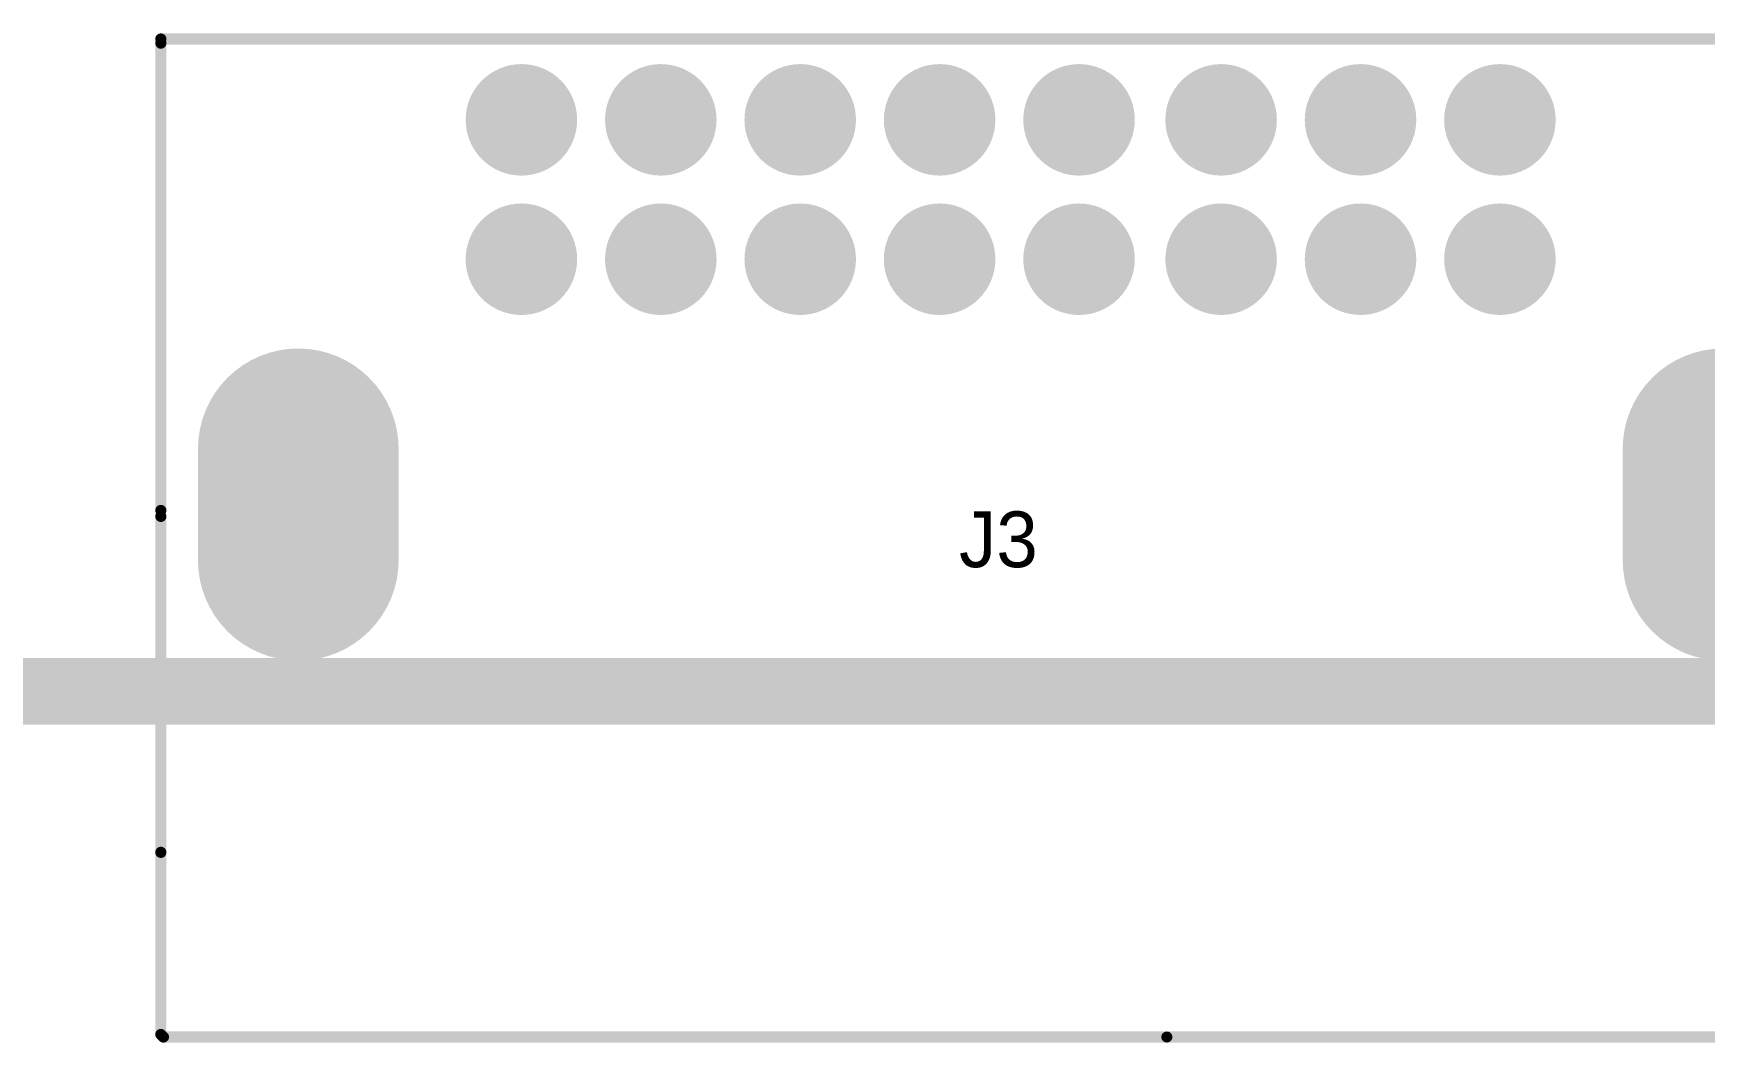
# Model space of a CAD drawing. Header units: millimetres. Extents: x 33.3 to 111.9, y 29.8 to 74.8.
# Drawn here: x 74.5 to 89.49, y 29.85 to 38.9 of the extents above; entities that cross this region are included whole.
import ezdxf

# ---------------------------------------------------------------- set-up
doc = ezdxf.new("R2010")
doc.units = ezdxf.units.MM
for name, color, linetype in [('BottomLayer', 5, 'Continuous'), ('KeepOutLayer', 6, 'Continuous'), ('Mechanical1', 6, 'Continuous'), ('Mechanical15', 56, 'Continuous'), ('MidLayer1', 16, 'Continuous'), ('MidLayer2', 76, 'Continuous'), ('MidLayer3', 90, 'Continuous'), ('MidLayer4', 156, 'Continuous'), ('MidLayer5', 130, 'Continuous'), ('MidLayer6', 216, 'Continuous'), ('MidLayer7', 6, 'Continuous'), ('MidLayer8', 54, 'Continuous'), ('MultiLayer', 9, 'Continuous'), ('PadHoleLayer', 156, 'Continuous'), ('TopLayer', 1, 'Continuous'), ('TopOverlay', 2, 'Continuous')]:
    doc.layers.add(name, color=color, linetype=linetype)

# ---------------------------------------------------------------- blocks, each defined once
blk = doc.blocks.new('G125_MH11605L_1R_215')
at = {"layer": 'BottomLayer'}
for points, const_width in [([(-4.637, 1.725, 1), (-4.137, 1.725, 1)], 0.5), ([(-3.387, 1.725, 1), (-2.887, 1.725, 1)], 0.5), ([(-2.137, 1.725, 1), (-1.637, 1.725, 1)], 0.5), ([(-0.887, 1.725, 1), (-0.387, 1.725, 1)], 0.5), ([(0.363, 1.725, 1), (0.863, 1.725, 1)], 0.5), ([(1.637, 1.725, 1), (2.137, 1.725, 1)], 0.5), ([(2.887, 1.725, 1), (3.387, 1.725, 1)], 0.5), ([(4.137, 1.725, 1), (4.637, 1.725, 1)], 0.5), ([(-4.637, 0.475, 1), (-4.137, 0.475, 1)], 0.5), ([(-3.387, 0.475, 1), (-2.887, 0.475, 1)], 0.5), ([(-2.137, 0.475, 1), (-1.637, 0.475, 1)], 0.5), ([(-0.887, 0.475, 1), (-0.387, 0.475, 1)], 0.5), ([(0.363, 0.475, 1), (0.863, 0.475, 1)], 0.5), ([(1.637, 0.475, 1), (2.137, 0.475, 1)], 0.5), ([(2.887, 0.475, 1), (3.387, 0.475, 1)], 0.5), ([(4.137, 0.475, 1), (4.637, 0.475, 1)], 0.5), ([(-6.837, -1.225, 1), (-5.938, -1.225, 1)], 0.9), ([(5.938, -1.225, 1), (6.837, -1.225, 1)], 0.9), ([(-6.837, -2.225, 1), (-5.938, -2.225, 1)], 0.9), ([(5.938, -2.225, 1), (6.837, -2.225, 1)], 0.9)]:
    blk.add_lwpolyline(points, format="xyb", close=True, dxfattribs=dict(at, const_width=const_width))
at = {"layer": 'BottomLayer', "const_width": 1.8}
for points in [[(-6.388, -1.225), (-6.388, -2.225)], [(6.388, -1.225), (6.388, -2.225)]]:
    blk.add_lwpolyline(points, dxfattribs=at)
at = {"layer": 'Mechanical15', "const_width": 0.1}
for points in [[(-7.62, 2.45), (7.537, 2.45)], [(-7.62, -1.778), (-7.62, 2.413)], [(-7.62, -4.844), (-7.62, -1.831)], [(-7.62, -6.477), (-7.62, -4.844)], [(-7.62, -6.477), (-7.597, -6.5)], [(-7.597, -6.5), (1.401, -6.5)], [(1.401, -6.5), (7.537, -6.5)]]:
    blk.add_lwpolyline(points, dxfattribs=at)
at = {"layer": 'Mechanical15', "const_width": 0.05}
for points in [[(-7.645, 2.45, 1), (-7.595, 2.45, 1)], [(-7.645, 2.413, 1), (-7.595, 2.413, 1)], [(-7.645, -1.778, 1), (-7.595, -1.778, 1)], [(-7.645, -1.831, 1), (-7.595, -1.831, 1)], [(-7.645, -4.844, 1), (-7.595, -4.844, 1)], [(-7.645, -4.844, 1), (-7.595, -4.844, 1)], [(-7.645, -6.477, 1), (-7.595, -6.477, 1)], [(-7.645, -6.477, 1), (-7.595, -6.477, 1)], [(-7.622, -6.5, 1), (-7.572, -6.5, 1)], [(-7.622, -6.5, 1), (-7.572, -6.5, 1)], [(1.376, -6.5, 1), (1.425, -6.5, 1)], [(1.376, -6.5, 1), (1.425, -6.5, 1)]]:
    blk.add_lwpolyline(points, format="xyb", close=True, dxfattribs=at)
at = {"layer": 'MidLayer1'}
for points, const_width in [([(-4.575, 1.725, 1), (-4.2, 1.725, 1)], 0.375), ([(-3.325, 1.725, 1), (-2.95, 1.725, 1)], 0.375), ([(-2.075, 1.725, 1), (-1.7, 1.725, 1)], 0.375), ([(-0.825, 1.725, 1), (-0.45, 1.725, 1)], 0.375), ([(0.425, 1.725, 1), (0.8, 1.725, 1)], 0.375), ([(1.7, 1.725, 1), (2.075, 1.725, 1)], 0.375), ([(2.95, 1.725, 1), (3.325, 1.725, 1)], 0.375), ([(4.2, 1.725, 1), (4.575, 1.725, 1)], 0.375), ([(-4.575, 0.475, 1), (-4.2, 0.475, 1)], 0.375), ([(-3.325, 0.475, 1), (-2.95, 0.475, 1)], 0.375), ([(-2.075, 0.475, 1), (-1.7, 0.475, 1)], 0.375), ([(-0.825, 0.475, 1), (-0.45, 0.475, 1)], 0.375), ([(0.425, 0.475, 1), (0.8, 0.475, 1)], 0.375), ([(1.7, 0.475, 1), (2.075, 0.475, 1)], 0.375), ([(2.95, 0.475, 1), (3.325, 0.475, 1)], 0.375), ([(4.2, 0.475, 1), (4.575, 0.475, 1)], 0.375), ([(-6.837, -1.225, 1), (-5.938, -1.225, 1)], 0.9), ([(5.938, -1.225, 1), (6.837, -1.225, 1)], 0.9), ([(-6.837, -2.225, 1), (-5.938, -2.225, 1)], 0.9), ([(5.938, -2.225, 1), (6.837, -2.225, 1)], 0.9)]:
    blk.add_lwpolyline(points, format="xyb", close=True, dxfattribs=dict(at, const_width=const_width))
at = {"layer": 'MidLayer1', "const_width": 1.8}
for points in [[(-6.388, -1.225), (-6.388, -2.225)], [(6.388, -1.225), (6.388, -2.225)]]:
    blk.add_lwpolyline(points, dxfattribs=at)
at = {"layer": 'MidLayer2'}
for points, const_width in [([(-4.575, 1.725, 1), (-4.2, 1.725, 1)], 0.375), ([(-3.325, 1.725, 1), (-2.95, 1.725, 1)], 0.375), ([(-2.075, 1.725, 1), (-1.7, 1.725, 1)], 0.375), ([(-0.825, 1.725, 1), (-0.45, 1.725, 1)], 0.375), ([(0.425, 1.725, 1), (0.8, 1.725, 1)], 0.375), ([(1.7, 1.725, 1), (2.075, 1.725, 1)], 0.375), ([(2.95, 1.725, 1), (3.325, 1.725, 1)], 0.375), ([(4.2, 1.725, 1), (4.575, 1.725, 1)], 0.375), ([(-4.575, 0.475, 1), (-4.2, 0.475, 1)], 0.375), ([(-3.325, 0.475, 1), (-2.95, 0.475, 1)], 0.375), ([(-2.075, 0.475, 1), (-1.7, 0.475, 1)], 0.375), ([(-0.825, 0.475, 1), (-0.45, 0.475, 1)], 0.375), ([(0.425, 0.475, 1), (0.8, 0.475, 1)], 0.375), ([(1.7, 0.475, 1), (2.075, 0.475, 1)], 0.375), ([(2.95, 0.475, 1), (3.325, 0.475, 1)], 0.375), ([(4.2, 0.475, 1), (4.575, 0.475, 1)], 0.375), ([(-6.837, -1.225, 1), (-5.938, -1.225, 1)], 0.9), ([(5.938, -1.225, 1), (6.837, -1.225, 1)], 0.9), ([(-6.837, -2.225, 1), (-5.938, -2.225, 1)], 0.9), ([(5.938, -2.225, 1), (6.837, -2.225, 1)], 0.9)]:
    blk.add_lwpolyline(points, format="xyb", close=True, dxfattribs=dict(at, const_width=const_width))
at = {"layer": 'MidLayer2', "const_width": 1.8}
for points in [[(-6.388, -1.225), (-6.388, -2.225)], [(6.388, -1.225), (6.388, -2.225)]]:
    blk.add_lwpolyline(points, dxfattribs=at)
at = {"layer": 'MidLayer3'}
for points, const_width in [([(-4.575, 1.725, 1), (-4.2, 1.725, 1)], 0.375), ([(-3.325, 1.725, 1), (-2.95, 1.725, 1)], 0.375), ([(-2.075, 1.725, 1), (-1.7, 1.725, 1)], 0.375), ([(-0.825, 1.725, 1), (-0.45, 1.725, 1)], 0.375), ([(0.425, 1.725, 1), (0.8, 1.725, 1)], 0.375), ([(1.7, 1.725, 1), (2.075, 1.725, 1)], 0.375), ([(2.95, 1.725, 1), (3.325, 1.725, 1)], 0.375), ([(4.2, 1.725, 1), (4.575, 1.725, 1)], 0.375), ([(-4.575, 0.475, 1), (-4.2, 0.475, 1)], 0.375), ([(-3.325, 0.475, 1), (-2.95, 0.475, 1)], 0.375), ([(-2.075, 0.475, 1), (-1.7, 0.475, 1)], 0.375), ([(-0.825, 0.475, 1), (-0.45, 0.475, 1)], 0.375), ([(0.425, 0.475, 1), (0.8, 0.475, 1)], 0.375), ([(1.7, 0.475, 1), (2.075, 0.475, 1)], 0.375), ([(2.95, 0.475, 1), (3.325, 0.475, 1)], 0.375), ([(4.2, 0.475, 1), (4.575, 0.475, 1)], 0.375), ([(-6.837, -1.225, 1), (-5.938, -1.225, 1)], 0.9), ([(5.938, -1.225, 1), (6.837, -1.225, 1)], 0.9), ([(-6.837, -2.225, 1), (-5.938, -2.225, 1)], 0.9), ([(5.938, -2.225, 1), (6.837, -2.225, 1)], 0.9)]:
    blk.add_lwpolyline(points, format="xyb", close=True, dxfattribs=dict(at, const_width=const_width))
at = {"layer": 'MidLayer3', "const_width": 1.8}
for points in [[(-6.388, -1.225), (-6.388, -2.225)], [(6.388, -1.225), (6.388, -2.225)]]:
    blk.add_lwpolyline(points, dxfattribs=at)
at = {"layer": 'MidLayer4'}
for points, const_width in [([(-4.575, 1.725, 1), (-4.2, 1.725, 1)], 0.375), ([(-3.325, 1.725, 1), (-2.95, 1.725, 1)], 0.375), ([(-2.075, 1.725, 1), (-1.7, 1.725, 1)], 0.375), ([(-0.825, 1.725, 1), (-0.45, 1.725, 1)], 0.375), ([(0.425, 1.725, 1), (0.8, 1.725, 1)], 0.375), ([(1.7, 1.725, 1), (2.075, 1.725, 1)], 0.375), ([(2.95, 1.725, 1), (3.325, 1.725, 1)], 0.375), ([(4.2, 1.725, 1), (4.575, 1.725, 1)], 0.375), ([(-4.575, 0.475, 1), (-4.2, 0.475, 1)], 0.375), ([(-3.325, 0.475, 1), (-2.95, 0.475, 1)], 0.375), ([(-2.075, 0.475, 1), (-1.7, 0.475, 1)], 0.375), ([(-0.825, 0.475, 1), (-0.45, 0.475, 1)], 0.375), ([(0.425, 0.475, 1), (0.8, 0.475, 1)], 0.375), ([(1.7, 0.475, 1), (2.075, 0.475, 1)], 0.375), ([(2.95, 0.475, 1), (3.325, 0.475, 1)], 0.375), ([(4.2, 0.475, 1), (4.575, 0.475, 1)], 0.375), ([(-6.837, -1.225, 1), (-5.938, -1.225, 1)], 0.9), ([(5.938, -1.225, 1), (6.837, -1.225, 1)], 0.9), ([(-6.837, -2.225, 1), (-5.938, -2.225, 1)], 0.9), ([(5.938, -2.225, 1), (6.837, -2.225, 1)], 0.9)]:
    blk.add_lwpolyline(points, format="xyb", close=True, dxfattribs=dict(at, const_width=const_width))
at = {"layer": 'MidLayer4', "const_width": 1.8}
for points in [[(-6.388, -1.225), (-6.388, -2.225)], [(6.388, -1.225), (6.388, -2.225)]]:
    blk.add_lwpolyline(points, dxfattribs=at)
at = {"layer": 'MidLayer5'}
for points, const_width in [([(-4.575, 1.725, 1), (-4.2, 1.725, 1)], 0.375), ([(-3.325, 1.725, 1), (-2.95, 1.725, 1)], 0.375), ([(-2.075, 1.725, 1), (-1.7, 1.725, 1)], 0.375), ([(-0.825, 1.725, 1), (-0.45, 1.725, 1)], 0.375), ([(0.425, 1.725, 1), (0.8, 1.725, 1)], 0.375), ([(1.7, 1.725, 1), (2.075, 1.725, 1)], 0.375), ([(2.95, 1.725, 1), (3.325, 1.725, 1)], 0.375), ([(4.2, 1.725, 1), (4.575, 1.725, 1)], 0.375), ([(-4.575, 0.475, 1), (-4.2, 0.475, 1)], 0.375), ([(-3.325, 0.475, 1), (-2.95, 0.475, 1)], 0.375), ([(-2.075, 0.475, 1), (-1.7, 0.475, 1)], 0.375), ([(-0.825, 0.475, 1), (-0.45, 0.475, 1)], 0.375), ([(0.425, 0.475, 1), (0.8, 0.475, 1)], 0.375), ([(1.7, 0.475, 1), (2.075, 0.475, 1)], 0.375), ([(2.95, 0.475, 1), (3.325, 0.475, 1)], 0.375), ([(4.2, 0.475, 1), (4.575, 0.475, 1)], 0.375), ([(-6.837, -1.225, 1), (-5.938, -1.225, 1)], 0.9), ([(5.938, -1.225, 1), (6.837, -1.225, 1)], 0.9), ([(-6.837, -2.225, 1), (-5.938, -2.225, 1)], 0.9), ([(5.938, -2.225, 1), (6.837, -2.225, 1)], 0.9)]:
    blk.add_lwpolyline(points, format="xyb", close=True, dxfattribs=dict(at, const_width=const_width))
at = {"layer": 'MidLayer5', "const_width": 1.8}
for points in [[(-6.388, -1.225), (-6.388, -2.225)], [(6.388, -1.225), (6.388, -2.225)]]:
    blk.add_lwpolyline(points, dxfattribs=at)
at = {"layer": 'MidLayer6'}
for points, const_width in [([(-4.575, 1.725, 1), (-4.2, 1.725, 1)], 0.375), ([(-3.325, 1.725, 1), (-2.95, 1.725, 1)], 0.375), ([(-2.075, 1.725, 1), (-1.7, 1.725, 1)], 0.375), ([(-0.825, 1.725, 1), (-0.45, 1.725, 1)], 0.375), ([(0.425, 1.725, 1), (0.8, 1.725, 1)], 0.375), ([(1.7, 1.725, 1), (2.075, 1.725, 1)], 0.375), ([(2.95, 1.725, 1), (3.325, 1.725, 1)], 0.375), ([(4.2, 1.725, 1), (4.575, 1.725, 1)], 0.375), ([(-4.575, 0.475, 1), (-4.2, 0.475, 1)], 0.375), ([(-3.325, 0.475, 1), (-2.95, 0.475, 1)], 0.375), ([(-2.075, 0.475, 1), (-1.7, 0.475, 1)], 0.375), ([(-0.825, 0.475, 1), (-0.45, 0.475, 1)], 0.375), ([(0.425, 0.475, 1), (0.8, 0.475, 1)], 0.375), ([(1.7, 0.475, 1), (2.075, 0.475, 1)], 0.375), ([(2.95, 0.475, 1), (3.325, 0.475, 1)], 0.375), ([(4.2, 0.475, 1), (4.575, 0.475, 1)], 0.375), ([(-6.837, -1.225, 1), (-5.938, -1.225, 1)], 0.9), ([(5.938, -1.225, 1), (6.837, -1.225, 1)], 0.9), ([(-6.837, -2.225, 1), (-5.938, -2.225, 1)], 0.9), ([(5.938, -2.225, 1), (6.837, -2.225, 1)], 0.9)]:
    blk.add_lwpolyline(points, format="xyb", close=True, dxfattribs=dict(at, const_width=const_width))
at = {"layer": 'MidLayer6', "const_width": 1.8}
for points in [[(-6.388, -1.225), (-6.388, -2.225)], [(6.388, -1.225), (6.388, -2.225)]]:
    blk.add_lwpolyline(points, dxfattribs=at)
at = {"layer": 'MidLayer7'}
for points, const_width in [([(-4.575, 1.725, 1), (-4.2, 1.725, 1)], 0.375), ([(-3.325, 1.725, 1), (-2.95, 1.725, 1)], 0.375), ([(-2.075, 1.725, 1), (-1.7, 1.725, 1)], 0.375), ([(-0.825, 1.725, 1), (-0.45, 1.725, 1)], 0.375), ([(0.425, 1.725, 1), (0.8, 1.725, 1)], 0.375), ([(1.7, 1.725, 1), (2.075, 1.725, 1)], 0.375), ([(2.95, 1.725, 1), (3.325, 1.725, 1)], 0.375), ([(4.2, 1.725, 1), (4.575, 1.725, 1)], 0.375), ([(-4.575, 0.475, 1), (-4.2, 0.475, 1)], 0.375), ([(-3.325, 0.475, 1), (-2.95, 0.475, 1)], 0.375), ([(-2.075, 0.475, 1), (-1.7, 0.475, 1)], 0.375), ([(-0.825, 0.475, 1), (-0.45, 0.475, 1)], 0.375), ([(0.425, 0.475, 1), (0.8, 0.475, 1)], 0.375), ([(1.7, 0.475, 1), (2.075, 0.475, 1)], 0.375), ([(2.95, 0.475, 1), (3.325, 0.475, 1)], 0.375), ([(4.2, 0.475, 1), (4.575, 0.475, 1)], 0.375), ([(-6.837, -1.225, 1), (-5.938, -1.225, 1)], 0.9), ([(5.938, -1.225, 1), (6.837, -1.225, 1)], 0.9), ([(-6.837, -2.225, 1), (-5.938, -2.225, 1)], 0.9), ([(5.938, -2.225, 1), (6.837, -2.225, 1)], 0.9)]:
    blk.add_lwpolyline(points, format="xyb", close=True, dxfattribs=dict(at, const_width=const_width))
at = {"layer": 'MidLayer7', "const_width": 1.8}
for points in [[(-6.388, -1.225), (-6.388, -2.225)], [(6.388, -1.225), (6.388, -2.225)]]:
    blk.add_lwpolyline(points, dxfattribs=at)
at = {"layer": 'MidLayer8'}
for points, const_width in [([(-4.575, 1.725, 1), (-4.2, 1.725, 1)], 0.375), ([(-3.325, 1.725, 1), (-2.95, 1.725, 1)], 0.375), ([(-2.075, 1.725, 1), (-1.7, 1.725, 1)], 0.375), ([(-0.825, 1.725, 1), (-0.45, 1.725, 1)], 0.375), ([(0.425, 1.725, 1), (0.8, 1.725, 1)], 0.375), ([(1.7, 1.725, 1), (2.075, 1.725, 1)], 0.375), ([(2.95, 1.725, 1), (3.325, 1.725, 1)], 0.375), ([(4.2, 1.725, 1), (4.575, 1.725, 1)], 0.375), ([(-4.575, 0.475, 1), (-4.2, 0.475, 1)], 0.375), ([(-3.325, 0.475, 1), (-2.95, 0.475, 1)], 0.375), ([(-2.075, 0.475, 1), (-1.7, 0.475, 1)], 0.375), ([(-0.825, 0.475, 1), (-0.45, 0.475, 1)], 0.375), ([(0.425, 0.475, 1), (0.8, 0.475, 1)], 0.375), ([(1.7, 0.475, 1), (2.075, 0.475, 1)], 0.375), ([(2.95, 0.475, 1), (3.325, 0.475, 1)], 0.375), ([(4.2, 0.475, 1), (4.575, 0.475, 1)], 0.375), ([(-6.837, -1.225, 1), (-5.938, -1.225, 1)], 0.9), ([(5.938, -1.225, 1), (6.837, -1.225, 1)], 0.9), ([(-6.837, -2.225, 1), (-5.938, -2.225, 1)], 0.9), ([(5.938, -2.225, 1), (6.837, -2.225, 1)], 0.9)]:
    blk.add_lwpolyline(points, format="xyb", close=True, dxfattribs=dict(at, const_width=const_width))
at = {"layer": 'MidLayer8', "const_width": 1.8}
for points in [[(-6.388, -1.225), (-6.388, -2.225)], [(6.388, -1.225), (6.388, -2.225)]]:
    blk.add_lwpolyline(points, dxfattribs=at)
at = {"layer": 'MultiLayer', "const_width": 1.8}
for points in [[(-6.388, -1.225), (-6.388, -2.225)], [(6.388, -1.225), (6.388, -2.225)]]:
    blk.add_lwpolyline(points, dxfattribs=at)
at = {"layer": 'MultiLayer', "const_width": 0.9}
for points in [[(-6.837, -1.225, 1), (-5.938, -1.225, 1)], [(5.938, -1.225, 1), (6.837, -1.225, 1)], [(-6.837, -2.225, 1), (-5.938, -2.225, 1)], [(5.938, -2.225, 1), (6.837, -2.225, 1)]]:
    blk.add_lwpolyline(points, format="xyb", close=True, dxfattribs=at)
at = {"layer": 'PadHoleLayer'}
for points, const_width in [([(-4.525, 1.725, 1), (-4.25, 1.725, 1)], 0.275), ([(-3.275, 1.725, 1), (-3, 1.725, 1)], 0.275), ([(-2.025, 1.725, 1), (-1.75, 1.725, 1)], 0.275), ([(-0.775, 1.725, 1), (-0.5, 1.725, 1)], 0.275), ([(0.475, 1.725, 1), (0.75, 1.725, 1)], 0.275), ([(1.75, 1.725, 1), (2.025, 1.725, 1)], 0.275), ([(3, 1.725, 1), (3.275, 1.725, 1)], 0.275), ([(4.25, 1.725, 1), (4.525, 1.725, 1)], 0.275), ([(-4.525, 0.475, 1), (-4.25, 0.475, 1)], 0.275), ([(-3.275, 0.475, 1), (-3, 0.475, 1)], 0.275), ([(-2.025, 0.475, 1), (-1.75, 0.475, 1)], 0.275), ([(-0.775, 0.475, 1), (-0.5, 0.475, 1)], 0.275), ([(0.475, 0.475, 1), (0.75, 0.475, 1)], 0.275), ([(1.75, 0.475, 1), (2.025, 0.475, 1)], 0.275), ([(3, 0.475, 1), (3.275, 0.475, 1)], 0.275), ([(4.25, 0.475, 1), (4.525, 0.475, 1)], 0.275), ([(-6.763, -2.05), (-6.763, -1.4, -1), (-6.013, -1.4), (-6.013, -2.05, -1)], 0.25), ([(6.013, -2.05), (6.013, -1.4, -1), (6.763, -1.4), (6.763, -2.05, -1)], 0.25)]:
    blk.add_lwpolyline(points, format="xyb", close=True, dxfattribs=dict(at, const_width=const_width))
at = {"layer": 'TopLayer'}
for points, const_width in [([(-4.637, 1.725, 1), (-4.137, 1.725, 1)], 0.5), ([(-3.387, 1.725, 1), (-2.887, 1.725, 1)], 0.5), ([(-2.137, 1.725, 1), (-1.637, 1.725, 1)], 0.5), ([(-0.887, 1.725, 1), (-0.387, 1.725, 1)], 0.5), ([(0.363, 1.725, 1), (0.863, 1.725, 1)], 0.5), ([(1.637, 1.725, 1), (2.137, 1.725, 1)], 0.5), ([(2.887, 1.725, 1), (3.387, 1.725, 1)], 0.5), ([(4.137, 1.725, 1), (4.637, 1.725, 1)], 0.5), ([(-4.637, 0.475, 1), (-4.137, 0.475, 1)], 0.5), ([(-3.387, 0.475, 1), (-2.887, 0.475, 1)], 0.5), ([(-2.137, 0.475, 1), (-1.637, 0.475, 1)], 0.5), ([(-0.887, 0.475, 1), (-0.387, 0.475, 1)], 0.5), ([(0.363, 0.475, 1), (0.863, 0.475, 1)], 0.5), ([(1.637, 0.475, 1), (2.137, 0.475, 1)], 0.5), ([(2.887, 0.475, 1), (3.387, 0.475, 1)], 0.5), ([(4.137, 0.475, 1), (4.637, 0.475, 1)], 0.5), ([(-6.837, -1.225, 1), (-5.938, -1.225, 1)], 0.9), ([(5.938, -1.225, 1), (6.837, -1.225, 1)], 0.9), ([(-6.837, -2.225, 1), (-5.938, -2.225, 1)], 0.9), ([(5.938, -2.225, 1), (6.837, -2.225, 1)], 0.9)]:
    blk.add_lwpolyline(points, format="xyb", close=True, dxfattribs=dict(at, const_width=const_width))
at = {"layer": 'TopLayer', "const_width": 1.8}
for points in [[(-6.388, -1.225), (-6.388, -2.225)], [(6.388, -1.225), (6.388, -2.225)]]:
    blk.add_lwpolyline(points, dxfattribs=at)

msp = doc.modelspace()

# ---------------------------------------------------------------- linework, layer by layer
at = {"layer": 'KeepOutLayer', "const_width": 0.6}
msp.add_lwpolyline([(34.567, 32.999), (110.567, 32.999)], dxfattribs=at)
at = {"layer": 'Mechanical1', "const_width": 0.1}
msp.add_lwpolyline([(34.567, 32.999), (110.567, 32.999)], dxfattribs=at)

# ---------------------------------------------------------------- block references
at = {"rotation": 360}
msp.add_blockref('G125_MH11605L_1R_215', (83.267, 36.399), dxfattribs=at)

# ---------------------------------------------------------------- texts
at = {"layer": 'TopOverlay'}
msp.add_text('J3', height=0.5, dxfattribs=at).set_placement((82.804, 34.112))

doc.saveas('drawing.dxf')
